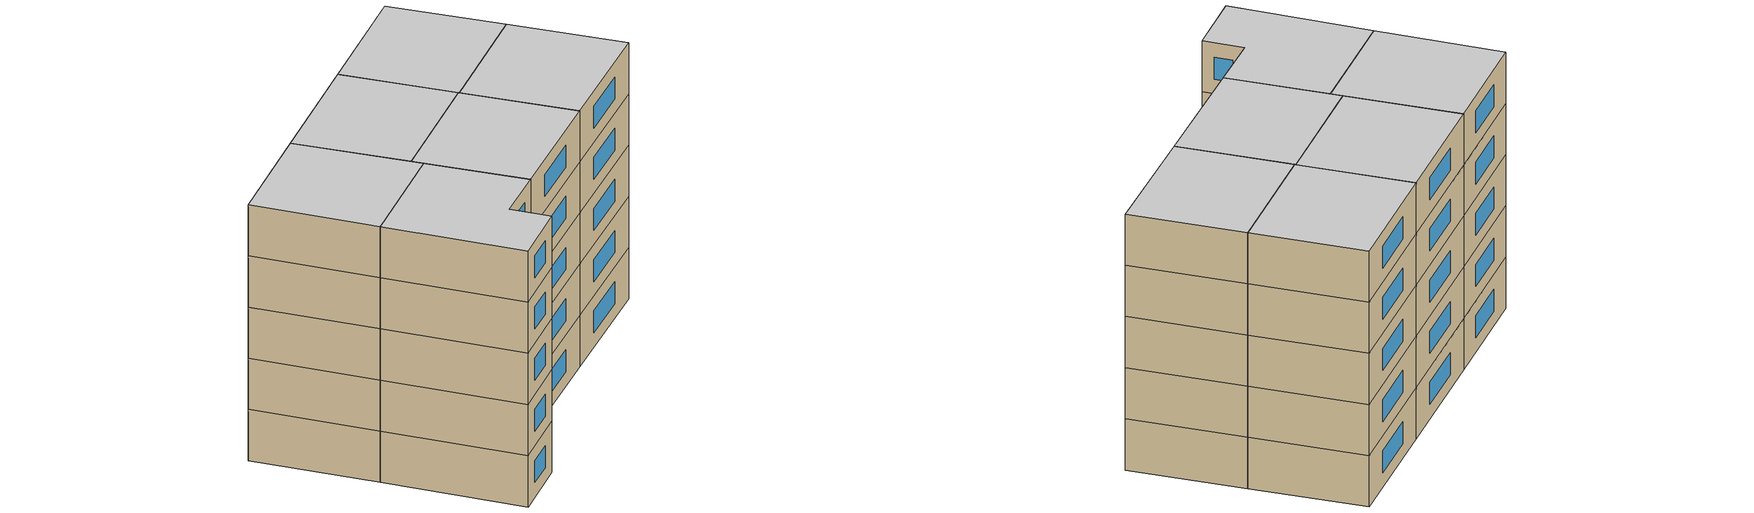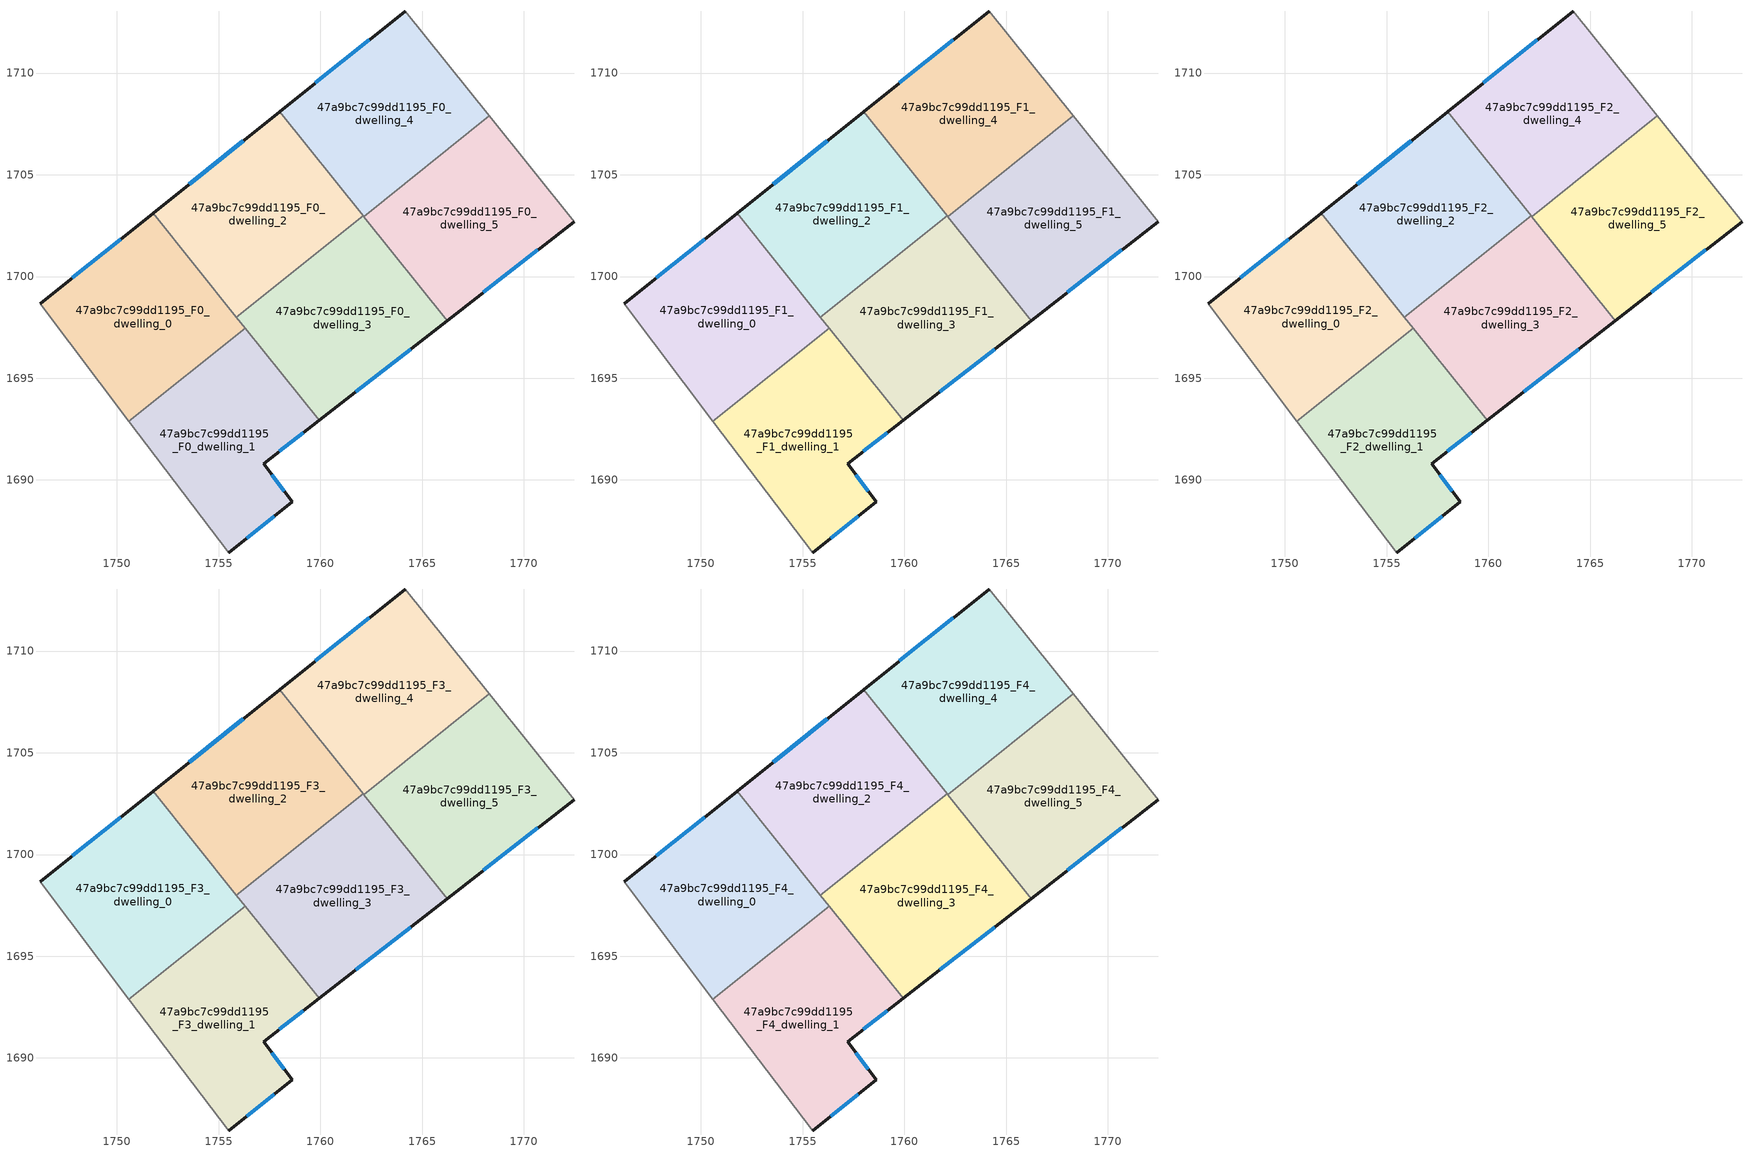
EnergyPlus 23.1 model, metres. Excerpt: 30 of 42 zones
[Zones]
47a9bc7c99dd1195_F0_dwelling_0
 floor ground (EU_floor_Construction): 1751.78,1703.12 1756.31,1697.47 1750.59,1692.89 1746.22,1698.66 z0
 wall outside (EU_wall_Construction): 1751.78,1703.12 1746.22,1698.66 z0:3
 wall to 47a9bc7c99dd1195_F0_dwelling_1 (EU_wall_Construction): 1750.59,1692.89 1756.31,1697.47 z0:3
 wall adiabatic (EU_wall_Construction): 1746.22,1698.66 1750.59,1692.89 z0:3
 wall to 47a9bc7c99dd1195_F0_dwelling_2 (EU_wall_Construction): 1755.88,1698 1751.78,1703.12 z0:3
 wall to 47a9bc7c99dd1195_F0_dwelling_3 (EU_wall_Construction): 1756.31,1697.47 1755.88,1698 z0:3
 window (EU_Window_Construction): 1750.19,1701.84 1747.81,1699.93 z0.86:2.14
47a9bc7c99dd1195_F0_dwelling_1
 floor ground (EU_floor_Construction): 1756.31,1697.47 1759.95,1692.93 1757.21,1690.8 1758.63,1688.92 1755.49,1686.41 1750.59,1692.89 z0
 wall outside (EU_wall_Construction): 1755.49,1686.41 1758.63,1688.92 1757.21,1690.8 1759.95,1692.93 z0:3
 wall adiabatic (EU_wall_Construction): 1750.59,1692.89 1755.49,1686.41 z0:3
 wall to 47a9bc7c99dd1195_F0_dwelling_3 (EU_wall_Construction): 1759.95,1692.93 1756.31,1697.47 z0:3
 window (EU_Window_Construction): 1757.99,1691.41 1759.17,1692.32 / 1758.23,1689.46 1757.62,1690.26 / 1756.39,1687.13 1757.73,1688.21 z0.86:2.14
47a9bc7c99dd1195_F0_dwelling_2
 floor ground (EU_floor_Construction): 1758,1708.1 1762.1,1702.99 1755.88,1698 1751.78,1703.12 z0
 wall outside (EU_wall_Construction): 1758,1708.1 1751.78,1703.12 z0:3
 wall to 47a9bc7c99dd1195_F0_dwelling_3 (EU_wall_Construction): 1755.88,1698 1762.1,1702.99 z0:3
 wall to 47a9bc7c99dd1195_F0_dwelling_4 (EU_wall_Construction): 1762.1,1702.99 1758,1708.1 z0:3
 window (EU_Window_Construction): 1756.22,1706.68 1753.56,1704.54 z0.86:2.14
47a9bc7c99dd1195_F0_dwelling_3
 floor ground (EU_floor_Construction): 1762.1,1702.99 1766.23,1697.83 1759.95,1692.93 1755.88,1698 z0
 wall outside (EU_wall_Construction): 1759.95,1692.93 1766.23,1697.83 z0:3
 wall to 47a9bc7c99dd1195_F0_dwelling_5 (EU_wall_Construction): 1766.23,1697.83 1762.13,1702.95 z0:3
 wall to 47a9bc7c99dd1195_F0_dwelling_4 (EU_wall_Construction): 1762.13,1702.95 1762.1,1702.99 z0:3
 window (EU_Window_Construction): 1761.74,1694.33 1764.44,1696.43 z0.86:2.14
47a9bc7c99dd1195_F0_dwelling_4
 floor ground (EU_floor_Construction): 1764.17,1713.05 1768.3,1707.89 1762.13,1702.95 1758,1708.1 z0
 wall outside (EU_wall_Construction): 1764.17,1713.05 1758,1708.1 z0:3
 wall adiabatic (EU_wall_Construction): 1768.3,1707.89 1764.17,1713.05 z0:3
 wall to 47a9bc7c99dd1195_F0_dwelling_5 (EU_wall_Construction): 1762.13,1702.95 1768.3,1707.89 z0:3
 window (EU_Window_Construction): 1762.4,1711.63 1759.76,1709.52 z0.86:2.14
47a9bc7c99dd1195_F0_dwelling_5
 floor ground (EU_floor_Construction): 1768.3,1707.89 1772.47,1702.69 1766.23,1697.83 1762.13,1702.95 z0
 wall outside (EU_wall_Construction): 1766.23,1697.83 1772.47,1702.69 z0:3
 wall adiabatic (EU_wall_Construction): 1772.47,1702.69 1768.3,1707.89 z0:3
 window (EU_Window_Construction): 1768.02,1699.22 1770.69,1701.3 z0.86:2.14
47a9bc7c99dd1195_F1_dwelling_0
 floor to 47a9bc7c99dd1195_F0_dwelling_0 (EU_floor_Construction): 1751.78,1703.12 1756.31,1697.47 1750.59,1692.89 1746.22,1698.66 z3
 wall outside (EU_wall_Construction): 1751.78,1703.12 1746.22,1698.66 z3:6
 wall to 47a9bc7c99dd1195_F1_dwelling_1 (EU_wall_Construction): 1750.59,1692.89 1756.31,1697.47 z3:6
 wall adiabatic (EU_wall_Construction): 1746.22,1698.66 1750.59,1692.89 z3:6
 wall to 47a9bc7c99dd1195_F1_dwelling_2 (EU_wall_Construction): 1755.88,1698 1751.78,1703.12 z3:6
 wall to 47a9bc7c99dd1195_F1_dwelling_3 (EU_wall_Construction): 1756.31,1697.47 1755.88,1698 z3:6
 window (EU_Window_Construction): 1750.19,1701.84 1747.81,1699.93 z3.86:5.14
47a9bc7c99dd1195_F1_dwelling_1
 floor to 47a9bc7c99dd1195_F0_dwelling_1 (EU_floor_Construction): 1756.31,1697.47 1759.95,1692.93 1757.21,1690.8 1758.63,1688.92 1755.49,1686.41 1750.59,1692.89 z3
 wall outside (EU_wall_Construction): 1755.49,1686.41 1758.63,1688.92 1757.21,1690.8 1759.95,1692.93 z3:6
 wall adiabatic (EU_wall_Construction): 1750.59,1692.89 1755.49,1686.41 z3:6
 wall to 47a9bc7c99dd1195_F1_dwelling_3 (EU_wall_Construction): 1759.95,1692.93 1756.31,1697.47 z3:6
 window (EU_Window_Construction): 1757.99,1691.41 1759.17,1692.32 / 1758.23,1689.46 1757.62,1690.26 / 1756.39,1687.13 1757.73,1688.21 z3.86:5.14
47a9bc7c99dd1195_F1_dwelling_2
 floor to 47a9bc7c99dd1195_F0_dwelling_2 (EU_floor_Construction): 1758,1708.1 1762.1,1702.99 1755.88,1698 1751.78,1703.12 z3
 wall outside (EU_wall_Construction): 1758,1708.1 1751.78,1703.12 z3:6
 wall to 47a9bc7c99dd1195_F1_dwelling_3 (EU_wall_Construction): 1755.88,1698 1762.1,1702.99 z3:6
 wall to 47a9bc7c99dd1195_F1_dwelling_4 (EU_wall_Construction): 1762.1,1702.99 1758,1708.1 z3:6
 window (EU_Window_Construction): 1756.22,1706.68 1753.56,1704.54 z3.86:5.14
47a9bc7c99dd1195_F1_dwelling_3
 floor to 47a9bc7c99dd1195_F0_dwelling_3 (EU_floor_Construction): 1762.1,1702.99 1766.23,1697.83 1759.95,1692.93 1755.88,1698 z3
 wall outside (EU_wall_Construction): 1759.95,1692.93 1766.23,1697.83 z3:6
 wall to 47a9bc7c99dd1195_F1_dwelling_5 (EU_wall_Construction): 1766.23,1697.83 1762.13,1702.95 z3:6
 wall to 47a9bc7c99dd1195_F1_dwelling_4 (EU_wall_Construction): 1762.13,1702.95 1762.1,1702.99 z3:6
 window (EU_Window_Construction): 1761.74,1694.33 1764.44,1696.43 z3.86:5.14
47a9bc7c99dd1195_F1_dwelling_4
 floor to 47a9bc7c99dd1195_F0_dwelling_4 (EU_floor_Construction): 1764.17,1713.05 1768.3,1707.89 1762.13,1702.95 1758,1708.1 z3
 wall outside (EU_wall_Construction): 1764.17,1713.05 1758,1708.1 z3:6
 wall adiabatic (EU_wall_Construction): 1768.3,1707.89 1764.17,1713.05 z3:6
 wall to 47a9bc7c99dd1195_F1_dwelling_5 (EU_wall_Construction): 1762.13,1702.95 1768.3,1707.89 z3:6
 window (EU_Window_Construction): 1762.4,1711.63 1759.76,1709.52 z3.86:5.14
47a9bc7c99dd1195_F1_dwelling_5
 floor to 47a9bc7c99dd1195_F0_dwelling_5 (EU_floor_Construction): 1768.3,1707.89 1772.47,1702.69 1766.23,1697.83 1762.13,1702.95 z3
 wall outside (EU_wall_Construction): 1766.23,1697.83 1772.47,1702.69 z3:6
 wall adiabatic (EU_wall_Construction): 1772.47,1702.69 1768.3,1707.89 z3:6
 window (EU_Window_Construction): 1768.02,1699.22 1770.69,1701.3 z3.86:5.14
47a9bc7c99dd1195_F2_dwelling_0
 floor to 47a9bc7c99dd1195_F1_dwelling_0 (EU_floor_Construction): 1751.78,1703.12 1756.31,1697.47 1750.59,1692.89 1746.22,1698.66 z6
 wall outside (EU_wall_Construction): 1751.78,1703.12 1746.22,1698.66 z6:9
 wall to 47a9bc7c99dd1195_F2_dwelling_1 (EU_wall_Construction): 1750.59,1692.89 1756.31,1697.47 z6:9
 wall adiabatic (EU_wall_Construction): 1746.22,1698.66 1750.59,1692.89 z6:9
 wall to 47a9bc7c99dd1195_F2_dwelling_2 (EU_wall_Construction): 1755.88,1698 1751.78,1703.12 z6:9
 wall to 47a9bc7c99dd1195_F2_dwelling_3 (EU_wall_Construction): 1756.31,1697.47 1755.88,1698 z6:9
 window (EU_Window_Construction): 1750.19,1701.84 1747.81,1699.93 z6.86:8.14
47a9bc7c99dd1195_F2_dwelling_1
 floor to 47a9bc7c99dd1195_F1_dwelling_1 (EU_floor_Construction): 1756.31,1697.47 1759.95,1692.93 1757.21,1690.8 1758.63,1688.92 1755.49,1686.41 1750.59,1692.89 z6
 wall outside (EU_wall_Construction): 1755.49,1686.41 1758.63,1688.92 1757.21,1690.8 1759.95,1692.93 z6:9
 wall adiabatic (EU_wall_Construction): 1750.59,1692.89 1755.49,1686.41 z6:9
 wall to 47a9bc7c99dd1195_F2_dwelling_3 (EU_wall_Construction): 1759.95,1692.93 1756.31,1697.47 z6:9
 window (EU_Window_Construction): 1757.99,1691.41 1759.17,1692.32 / 1758.23,1689.46 1757.62,1690.26 / 1756.39,1687.13 1757.73,1688.21 z6.86:8.14
47a9bc7c99dd1195_F2_dwelling_2
 floor to 47a9bc7c99dd1195_F1_dwelling_2 (EU_floor_Construction): 1758,1708.1 1762.1,1702.99 1755.88,1698 1751.78,1703.12 z6
 wall outside (EU_wall_Construction): 1758,1708.1 1751.78,1703.12 z6:9
 wall to 47a9bc7c99dd1195_F2_dwelling_3 (EU_wall_Construction): 1755.88,1698 1762.1,1702.99 z6:9
 wall to 47a9bc7c99dd1195_F2_dwelling_4 (EU_wall_Construction): 1762.1,1702.99 1758,1708.1 z6:9
 window (EU_Window_Construction): 1756.22,1706.68 1753.56,1704.54 z6.86:8.14
47a9bc7c99dd1195_F2_dwelling_3
 floor to 47a9bc7c99dd1195_F1_dwelling_3 (EU_floor_Construction): 1762.1,1702.99 1766.23,1697.83 1759.95,1692.93 1755.88,1698 z6
 wall outside (EU_wall_Construction): 1759.95,1692.93 1766.23,1697.83 z6:9
 wall to 47a9bc7c99dd1195_F2_dwelling_5 (EU_wall_Construction): 1766.23,1697.83 1762.13,1702.95 z6:9
 wall to 47a9bc7c99dd1195_F2_dwelling_4 (EU_wall_Construction): 1762.13,1702.95 1762.1,1702.99 z6:9
 window (EU_Window_Construction): 1761.74,1694.33 1764.44,1696.43 z6.86:8.14
47a9bc7c99dd1195_F2_dwelling_4
 floor to 47a9bc7c99dd1195_F1_dwelling_4 (EU_floor_Construction): 1764.17,1713.05 1768.3,1707.89 1762.13,1702.95 1758,1708.1 z6
 wall outside (EU_wall_Construction): 1764.17,1713.05 1758,1708.1 z6:9
 wall adiabatic (EU_wall_Construction): 1768.3,1707.89 1764.17,1713.05 z6:9
 wall to 47a9bc7c99dd1195_F2_dwelling_5 (EU_wall_Construction): 1762.13,1702.95 1768.3,1707.89 z6:9
 window (EU_Window_Construction): 1762.4,1711.63 1759.76,1709.52 z6.86:8.14
47a9bc7c99dd1195_F2_dwelling_5
 floor to 47a9bc7c99dd1195_F1_dwelling_5 (EU_floor_Construction): 1768.3,1707.89 1772.47,1702.69 1766.23,1697.83 1762.13,1702.95 z6
 wall outside (EU_wall_Construction): 1766.23,1697.83 1772.47,1702.69 z6:9
 wall adiabatic (EU_wall_Construction): 1772.47,1702.69 1768.3,1707.89 z6:9
 window (EU_Window_Construction): 1768.02,1699.22 1770.69,1701.3 z6.86:8.14
47a9bc7c99dd1195_F3_dwelling_0
 floor to 47a9bc7c99dd1195_F2_dwelling_0 (EU_floor_Construction): 1751.78,1703.12 1756.31,1697.47 1750.59,1692.89 1746.22,1698.66 z9
 wall outside (EU_wall_Construction): 1751.78,1703.12 1746.22,1698.66 z9:12
 wall to 47a9bc7c99dd1195_F3_dwelling_1 (EU_wall_Construction): 1750.59,1692.89 1756.31,1697.47 z9:12
 wall adiabatic (EU_wall_Construction): 1746.22,1698.66 1750.59,1692.89 z9:12
 wall to 47a9bc7c99dd1195_F3_dwelling_2 (EU_wall_Construction): 1755.88,1698 1751.78,1703.12 z9:12
 wall to 47a9bc7c99dd1195_F3_dwelling_3 (EU_wall_Construction): 1756.31,1697.47 1755.88,1698 z9:12
 window (EU_Window_Construction): 1750.19,1701.84 1747.81,1699.93 z9.86:11.14
47a9bc7c99dd1195_F3_dwelling_1
 floor to 47a9bc7c99dd1195_F2_dwelling_1 (EU_floor_Construction): 1756.31,1697.47 1759.95,1692.93 1757.21,1690.8 1758.63,1688.92 1755.49,1686.41 1750.59,1692.89 z9
 wall outside (EU_wall_Construction): 1755.49,1686.41 1758.63,1688.92 1757.21,1690.8 1759.95,1692.93 z9:12
 wall adiabatic (EU_wall_Construction): 1750.59,1692.89 1755.49,1686.41 z9:12
 wall to 47a9bc7c99dd1195_F3_dwelling_3 (EU_wall_Construction): 1759.95,1692.93 1756.31,1697.47 z9:12
 window (EU_Window_Construction): 1757.99,1691.41 1759.17,1692.32 / 1758.23,1689.46 1757.62,1690.26 / 1756.39,1687.13 1757.73,1688.21 z9.86:11.14
47a9bc7c99dd1195_F3_dwelling_2
 floor to 47a9bc7c99dd1195_F2_dwelling_2 (EU_floor_Construction): 1758,1708.1 1762.1,1702.99 1755.88,1698 1751.78,1703.12 z9
 wall outside (EU_wall_Construction): 1758,1708.1 1751.78,1703.12 z9:12
 wall to 47a9bc7c99dd1195_F3_dwelling_3 (EU_wall_Construction): 1755.88,1698 1762.1,1702.99 z9:12
 wall to 47a9bc7c99dd1195_F3_dwelling_4 (EU_wall_Construction): 1762.1,1702.99 1758,1708.1 z9:12
 window (EU_Window_Construction): 1756.22,1706.68 1753.56,1704.54 z9.86:11.14
47a9bc7c99dd1195_F3_dwelling_3
 floor to 47a9bc7c99dd1195_F2_dwelling_3 (EU_floor_Construction): 1762.1,1702.99 1766.23,1697.83 1759.95,1692.93 1755.88,1698 z9
 wall outside (EU_wall_Construction): 1759.95,1692.93 1766.23,1697.83 z9:12
 wall to 47a9bc7c99dd1195_F3_dwelling_5 (EU_wall_Construction): 1766.23,1697.83 1762.13,1702.95 z9:12
 wall to 47a9bc7c99dd1195_F3_dwelling_4 (EU_wall_Construction): 1762.13,1702.95 1762.1,1702.99 z9:12
 window (EU_Window_Construction): 1761.74,1694.33 1764.44,1696.43 z9.86:11.14
47a9bc7c99dd1195_F3_dwelling_4
 floor to 47a9bc7c99dd1195_F2_dwelling_4 (EU_floor_Construction): 1764.17,1713.05 1768.3,1707.89 1762.13,1702.95 1758,1708.1 z9
 wall outside (EU_wall_Construction): 1764.17,1713.05 1758,1708.1 z9:12
 wall adiabatic (EU_wall_Construction): 1768.3,1707.89 1764.17,1713.05 z9:12
 wall to 47a9bc7c99dd1195_F3_dwelling_5 (EU_wall_Construction): 1762.13,1702.95 1768.3,1707.89 z9:12
 window (EU_Window_Construction): 1762.4,1711.63 1759.76,1709.52 z9.86:11.14
47a9bc7c99dd1195_F3_dwelling_5
 floor to 47a9bc7c99dd1195_F2_dwelling_5 (EU_floor_Construction): 1768.3,1707.89 1772.47,1702.69 1766.23,1697.83 1762.13,1702.95 z9
 wall outside (EU_wall_Construction): 1766.23,1697.83 1772.47,1702.69 z9:12
 wall adiabatic (EU_wall_Construction): 1772.47,1702.69 1768.3,1707.89 z9:12
 window (EU_Window_Construction): 1768.02,1699.22 1770.69,1701.3 z9.86:11.14
47a9bc7c99dd1195_F4_dwelling_0
 floor to 47a9bc7c99dd1195_F3_dwelling_0 (EU_floor_Construction): 1751.78,1703.12 1756.31,1697.47 1750.59,1692.89 1746.22,1698.66 z12
 wall outside (EU_wall_Construction): 1751.78,1703.12 1746.22,1698.66 z12:15
 wall to 47a9bc7c99dd1195_F4_dwelling_1 (EU_wall_Construction): 1750.59,1692.89 1756.31,1697.47 z12:15
 wall adiabatic (EU_wall_Construction): 1746.22,1698.66 1750.59,1692.89 z12:15
 wall to 47a9bc7c99dd1195_F4_dwelling_2 (EU_wall_Construction): 1755.88,1698 1751.78,1703.12 z12:15
 wall to 47a9bc7c99dd1195_F4_dwelling_3 (EU_wall_Construction): 1756.31,1697.47 1755.88,1698 z12:15
 window (EU_Window_Construction): 1750.19,1701.84 1747.81,1699.93 z12.86:14.14
 ceiling to 47a9bc7c99dd1195_F5_dwelling_0 (EU_floor_Construction): 1756.31,1697.47 1751.78,1703.12 1746.22,1698.66 1750.59,1692.89 z15
47a9bc7c99dd1195_F4_dwelling_1
 floor to 47a9bc7c99dd1195_F3_dwelling_1 (EU_floor_Construction): 1756.31,1697.47 1759.95,1692.93 1757.21,1690.8 1758.63,1688.92 1755.49,1686.41 1750.59,1692.89 z12
 wall outside (EU_wall_Construction): 1755.49,1686.41 1758.63,1688.92 1757.21,1690.8 1759.95,1692.93 z12:15
 wall adiabatic (EU_wall_Construction): 1750.59,1692.89 1755.49,1686.41 z12:15
 wall to 47a9bc7c99dd1195_F4_dwelling_3 (EU_wall_Construction): 1759.95,1692.93 1756.31,1697.47 z12:15
 window (EU_Window_Construction): 1757.99,1691.41 1759.17,1692.32 / 1758.23,1689.46 1757.62,1690.26 / 1756.39,1687.13 1757.73,1688.21 z12.86:14.14
 ceiling to 47a9bc7c99dd1195_F5_dwelling_1 (EU_floor_Construction): 1758.63,1688.92 1757.21,1690.8 1759.95,1692.93 1756.31,1697.47 1750.59,1692.89 1755.49,1686.41 z15
47a9bc7c99dd1195_F4_dwelling_2
 floor to 47a9bc7c99dd1195_F3_dwelling_2 (EU_floor_Construction): 1758,1708.1 1762.1,1702.99 1755.88,1698 1751.78,1703.12 z12
 wall outside (EU_wall_Construction): 1758,1708.1 1751.78,1703.12 z12:15
 wall to 47a9bc7c99dd1195_F4_dwelling_3 (EU_wall_Construction): 1755.88,1698 1762.1,1702.99 z12:15
 wall to 47a9bc7c99dd1195_F4_dwelling_4 (EU_wall_Construction): 1762.1,1702.99 1758,1708.1 z12:15
 window (EU_Window_Construction): 1756.22,1706.68 1753.56,1704.54 z12.86:14.14
 ceiling to 47a9bc7c99dd1195_F5_dwelling_2 (EU_floor_Construction): 1762.1,1702.99 1758,1708.1 1751.78,1703.12 1755.88,1698 z15
47a9bc7c99dd1195_F4_dwelling_3
 floor to 47a9bc7c99dd1195_F3_dwelling_3 (EU_floor_Construction): 1762.1,1702.99 1766.23,1697.83 1759.95,1692.93 1755.88,1698 z12
 wall outside (EU_wall_Construction): 1759.95,1692.93 1766.23,1697.83 z12:15
 wall to 47a9bc7c99dd1195_F4_dwelling_5 (EU_wall_Construction): 1766.23,1697.83 1762.13,1702.95 z12:15
 wall to 47a9bc7c99dd1195_F4_dwelling_4 (EU_wall_Construction): 1762.13,1702.95 1762.1,1702.99 z12:15
 window (EU_Window_Construction): 1761.74,1694.33 1764.44,1696.43 z12.86:14.14
 ceiling to 47a9bc7c99dd1195_F5_dwelling_3 (EU_floor_Construction): 1766.23,1697.83 1762.1,1702.99 1755.88,1698 1759.95,1692.93 z15
47a9bc7c99dd1195_F4_dwelling_4
 floor to 47a9bc7c99dd1195_F3_dwelling_4 (EU_floor_Construction): 1764.17,1713.05 1768.3,1707.89 1762.13,1702.95 1758,1708.1 z12
 wall outside (EU_wall_Construction): 1764.17,1713.05 1758,1708.1 z12:15
 wall adiabatic (EU_wall_Construction): 1768.3,1707.89 1764.17,1713.05 z12:15
 wall to 47a9bc7c99dd1195_F4_dwelling_5 (EU_wall_Construction): 1762.13,1702.95 1768.3,1707.89 z12:15
 window (EU_Window_Construction): 1762.4,1711.63 1759.76,1709.52 z12.86:14.14
 ceiling to 47a9bc7c99dd1195_F5_dwelling_4 (EU_floor_Construction): 1768.3,1707.89 1764.17,1713.05 1758,1708.1 1762.13,1702.95 z15
47a9bc7c99dd1195_F4_dwelling_5
 floor to 47a9bc7c99dd1195_F3_dwelling_5 (EU_floor_Construction): 1768.3,1707.89 1772.47,1702.69 1766.23,1697.83 1762.13,1702.95 z12
 wall outside (EU_wall_Construction): 1766.23,1697.83 1772.47,1702.69 z12:15
 wall adiabatic (EU_wall_Construction): 1772.47,1702.69 1768.3,1707.89 z12:15
 window (EU_Window_Construction): 1768.02,1699.22 1770.69,1701.3 z12.86:14.14
 ceiling to 47a9bc7c99dd1195_F5_dwelling_5 (EU_floor_Construction): 1772.47,1702.69 1768.3,1707.89 1762.13,1702.95 1766.23,1697.83 z15
[Building]
EU S2 Campaign: North Axis=0; Terrain=City; Solar Distribution=FullExterior
[Site:Location]
Helsinki-Vantaa.AP: Latitude=60.317; Longitude=24.963; Time Zone=2; Elevation=54.6
[SizingPeriod:WeatherFileDays]
AnnualSizingPeriod: Begin Month=1; Begin Day of Month=1; End Month=12; End Day of Month=31; Day of Week for Start Day=Monday; Use Weather File Daylight Saving Period=No; Use Weather File Rain and Snow Indicators=No
[MATERIAL]
EU_InternalMass_Material: Roughness=MediumRough; Thickness=0.1; Conductivity=1; Density=1800; Specific Heat=900; Thermal Absorptance=0.9; Solar Absorptance=0.7; Visible Absorptance=0.7
[MATERIAL:NOMASS] Roughness=MediumRough; Thermal Absorptance=0.9; Solar Absorptance=0.7; Visible Absorptance=0.7
Name | Thermal Resistance
EU_wall_NoMass | 1.10183
EU_floor_NoMass | 1.70606
[WINDOWMATERIAL:SIMPLEGLAZINGSYSTEM]
EU_Window_SimpleGlazing: UFactor=3.11035; Solar Heat Gain Coefficient=0.8; Visible Transmittance=0.8
[CONSTRUCTION]
EU_wall_Construction: EU_wall_NoMass
EU_floor_Construction: EU_floor_NoMass
EU_Window_Construction: EU_Window_SimpleGlazing
EU_InternalMass_Construction: EU_InternalMass_Material
[ZONE] Type=1; Multiplier=1; Ceiling Height=autocalculate; Floor Area=autocalculate; Part of Total Floor Area=Yes
Name | Volume
47a9bc7c99dd1195_F0_dwelling_0; 47a9bc7c99dd1195_F1_dwelling_0; 47a9bc7c99dd1195_F2_dwelling_0; 47a9bc7c99dd1195_F3_dwelling_0; 47a9bc7c99dd1195_F4_dwelling_0 | 156.751
47a9bc7c99dd1195_F0_dwelling_1; 47a9bc7c99dd1195_F1_dwelling_1; 47a9bc7c99dd1195_F2_dwelling_1; 47a9bc7c99dd1195_F3_dwelling_1; 47a9bc7c99dd1195_F4_dwelling_1 | 156.754
47a9bc7c99dd1195_F0_dwelling_2; 47a9bc7c99dd1195_F1_dwelling_2; 47a9bc7c99dd1195_F2_dwelling_2; 47a9bc7c99dd1195_F3_dwelling_2; 47a9bc7c99dd1195_F4_dwelling_2 | 156.767
47a9bc7c99dd1195_F0_dwelling_3; 47a9bc7c99dd1195_F1_dwelling_3; 47a9bc7c99dd1195_F2_dwelling_3; 47a9bc7c99dd1195_F3_dwelling_3; 47a9bc7c99dd1195_F4_dwelling_3 | 156.776
47a9bc7c99dd1195_F0_dwelling_4; 47a9bc7c99dd1195_F1_dwelling_4; 47a9bc7c99dd1195_F2_dwelling_4; 47a9bc7c99dd1195_F3_dwelling_4; 47a9bc7c99dd1195_F4_dwelling_4 | 156.763
47a9bc7c99dd1195_F0_dwelling_5; 47a9bc7c99dd1195_F1_dwelling_5; 47a9bc7c99dd1195_F2_dwelling_5; 47a9bc7c99dd1195_F3_dwelling_5; 47a9bc7c99dd1195_F4_dwelling_5 | 156.769
[INTERNALMASS] Construction=EU_InternalMass_Construction
Name | Zone or ZoneList | Surface Area
47a9bc7c99dd1195_F0_dwelling_0_EU_InternalMass | 47a9bc7c99dd1195_F0_dwelling_0 | 52.2505
47a9bc7c99dd1195_F0_dwelling_1_EU_InternalMass | 47a9bc7c99dd1195_F0_dwelling_1 | 52.2512
47a9bc7c99dd1195_F0_dwelling_2_EU_InternalMass | 47a9bc7c99dd1195_F0_dwelling_2 | 52.2557
47a9bc7c99dd1195_F0_dwelling_3_EU_InternalMass | 47a9bc7c99dd1195_F0_dwelling_3 | 52.2583
47a9bc7c99dd1195_F0_dwelling_4_EU_InternalMass | 47a9bc7c99dd1195_F0_dwelling_4 | 52.2539
47a9bc7c99dd1195_F0_dwelling_5_EU_InternalMass | 47a9bc7c99dd1195_F0_dwelling_5 | 52.2567
47a9bc7c99dd1195_F1_dwelling_0_EU_InternalMass | 47a9bc7c99dd1195_F1_dwelling_0 | 52.2505
47a9bc7c99dd1195_F1_dwelling_1_EU_InternalMass | 47a9bc7c99dd1195_F1_dwelling_1 | 52.2512
47a9bc7c99dd1195_F1_dwelling_2_EU_InternalMass | 47a9bc7c99dd1195_F1_dwelling_2 | 52.2557
47a9bc7c99dd1195_F1_dwelling_3_EU_InternalMass | 47a9bc7c99dd1195_F1_dwelling_3 | 52.2583
47a9bc7c99dd1195_F1_dwelling_4_EU_InternalMass | 47a9bc7c99dd1195_F1_dwelling_4 | 52.2539
47a9bc7c99dd1195_F1_dwelling_5_EU_InternalMass | 47a9bc7c99dd1195_F1_dwelling_5 | 52.2567
47a9bc7c99dd1195_F2_dwelling_0_EU_InternalMass | 47a9bc7c99dd1195_F2_dwelling_0 | 52.2505
47a9bc7c99dd1195_F2_dwelling_1_EU_InternalMass | 47a9bc7c99dd1195_F2_dwelling_1 | 52.2512
47a9bc7c99dd1195_F2_dwelling_2_EU_InternalMass | 47a9bc7c99dd1195_F2_dwelling_2 | 52.2557
47a9bc7c99dd1195_F2_dwelling_3_EU_InternalMass | 47a9bc7c99dd1195_F2_dwelling_3 | 52.2583
47a9bc7c99dd1195_F2_dwelling_4_EU_InternalMass | 47a9bc7c99dd1195_F2_dwelling_4 | 52.2539
47a9bc7c99dd1195_F2_dwelling_5_EU_InternalMass | 47a9bc7c99dd1195_F2_dwelling_5 | 52.2567
47a9bc7c99dd1195_F3_dwelling_0_EU_InternalMass | 47a9bc7c99dd1195_F3_dwelling_0 | 52.2505
47a9bc7c99dd1195_F3_dwelling_1_EU_InternalMass | 47a9bc7c99dd1195_F3_dwelling_1 | 52.2512
47a9bc7c99dd1195_F3_dwelling_2_EU_InternalMass | 47a9bc7c99dd1195_F3_dwelling_2 | 52.2557
47a9bc7c99dd1195_F3_dwelling_3_EU_InternalMass | 47a9bc7c99dd1195_F3_dwelling_3 | 52.2583
47a9bc7c99dd1195_F3_dwelling_4_EU_InternalMass | 47a9bc7c99dd1195_F3_dwelling_4 | 52.2539
47a9bc7c99dd1195_F3_dwelling_5_EU_InternalMass | 47a9bc7c99dd1195_F3_dwelling_5 | 52.2567
47a9bc7c99dd1195_F4_dwelling_0_EU_InternalMass | 47a9bc7c99dd1195_F4_dwelling_0 | 52.2505
47a9bc7c99dd1195_F4_dwelling_1_EU_InternalMass | 47a9bc7c99dd1195_F4_dwelling_1 | 52.2512
47a9bc7c99dd1195_F4_dwelling_2_EU_InternalMass | 47a9bc7c99dd1195_F4_dwelling_2 | 52.2557
47a9bc7c99dd1195_F4_dwelling_3_EU_InternalMass | 47a9bc7c99dd1195_F4_dwelling_3 | 52.2583
47a9bc7c99dd1195_F4_dwelling_4_EU_InternalMass | 47a9bc7c99dd1195_F4_dwelling_4 | 52.2539
47a9bc7c99dd1195_F4_dwelling_5_EU_InternalMass | 47a9bc7c99dd1195_F4_dwelling_5 | 52.2567
[OTHEREQUIPMENT] Fuel Type=Electricity; Design Level Calculation Method=Watts/Area; Power per Zone Floor Area=1; Fraction Latent=0; Fraction Radiant=0; Fraction Lost=0; Carbon Dioxide Generation Rate=0; EndUse Subcategory=EU_Step8_InternalGains
Name | Zone or ZoneList or Space or SpaceList | Schedule
EU_Step8_InternalGain_47a9bc7c99dd1195_F0_dwelling_0_f000 | 47a9bc7c99dd1195_F0_dwelling_0 | EU_Step8_GainSchedule_47a9bc7c99dd1195_F0_dwelling_0_f000
EU_Step8_InternalGain_47a9bc7c99dd1195_F0_dwelling_1_f000 | 47a9bc7c99dd1195_F0_dwelling_1 | EU_Step8_GainSchedule_47a9bc7c99dd1195_F0_dwelling_1_f000
EU_Step8_InternalGain_47a9bc7c99dd1195_F0_dwelling_2_f000 | 47a9bc7c99dd1195_F0_dwelling_2 | EU_Step8_GainSchedule_47a9bc7c99dd1195_F0_dwelling_2_f000
EU_Step8_InternalGain_47a9bc7c99dd1195_F0_dwelling_3_f000 | 47a9bc7c99dd1195_F0_dwelling_3 | EU_Step8_GainSchedule_47a9bc7c99dd1195_F0_dwelling_3_f000
EU_Step8_InternalGain_47a9bc7c99dd1195_F0_dwelling_4_f000 | 47a9bc7c99dd1195_F0_dwelling_4 | EU_Step8_GainSchedule_47a9bc7c99dd1195_F0_dwelling_4_f000
EU_Step8_InternalGain_47a9bc7c99dd1195_F0_dwelling_5_f000 | 47a9bc7c99dd1195_F0_dwelling_5 | EU_Step8_GainSchedule_47a9bc7c99dd1195_F0_dwelling_5_f000
EU_Step8_InternalGain_47a9bc7c99dd1195_F1_dwelling_0_f000 | 47a9bc7c99dd1195_F1_dwelling_0 | EU_Step8_GainSchedule_47a9bc7c99dd1195_F1_dwelling_0_f000
EU_Step8_InternalGain_47a9bc7c99dd1195_F1_dwelling_1_f000 | 47a9bc7c99dd1195_F1_dwelling_1 | EU_Step8_GainSchedule_47a9bc7c99dd1195_F1_dwelling_1_f000
EU_Step8_InternalGain_47a9bc7c99dd1195_F1_dwelling_2_f000 | 47a9bc7c99dd1195_F1_dwelling_2 | EU_Step8_GainSchedule_47a9bc7c99dd1195_F1_dwelling_2_f000
EU_Step8_InternalGain_47a9bc7c99dd1195_F1_dwelling_3_f000 | 47a9bc7c99dd1195_F1_dwelling_3 | EU_Step8_GainSchedule_47a9bc7c99dd1195_F1_dwelling_3_f000
EU_Step8_InternalGain_47a9bc7c99dd1195_F1_dwelling_4_f000 | 47a9bc7c99dd1195_F1_dwelling_4 | EU_Step8_GainSchedule_47a9bc7c99dd1195_F1_dwelling_4_f000
EU_Step8_InternalGain_47a9bc7c99dd1195_F1_dwelling_5_f000 | 47a9bc7c99dd1195_F1_dwelling_5 | EU_Step8_GainSchedule_47a9bc7c99dd1195_F1_dwelling_5_f000
EU_Step8_InternalGain_47a9bc7c99dd1195_F2_dwelling_0_f000 | 47a9bc7c99dd1195_F2_dwelling_0 | EU_Step8_GainSchedule_47a9bc7c99dd1195_F2_dwelling_0_f000
EU_Step8_InternalGain_47a9bc7c99dd1195_F2_dwelling_1_f000 | 47a9bc7c99dd1195_F2_dwelling_1 | EU_Step8_GainSchedule_47a9bc7c99dd1195_F2_dwelling_1_f000
EU_Step8_InternalGain_47a9bc7c99dd1195_F2_dwelling_2_f000 | 47a9bc7c99dd1195_F2_dwelling_2 | EU_Step8_GainSchedule_47a9bc7c99dd1195_F2_dwelling_2_f000
EU_Step8_InternalGain_47a9bc7c99dd1195_F2_dwelling_3_f000 | 47a9bc7c99dd1195_F2_dwelling_3 | EU_Step8_GainSchedule_47a9bc7c99dd1195_F2_dwelling_3_f000
EU_Step8_InternalGain_47a9bc7c99dd1195_F2_dwelling_4_f000 | 47a9bc7c99dd1195_F2_dwelling_4 | EU_Step8_GainSchedule_47a9bc7c99dd1195_F2_dwelling_4_f000
EU_Step8_InternalGain_47a9bc7c99dd1195_F2_dwelling_5_f000 | 47a9bc7c99dd1195_F2_dwelling_5 | EU_Step8_GainSchedule_47a9bc7c99dd1195_F2_dwelling_5_f000
EU_Step8_InternalGain_47a9bc7c99dd1195_F3_dwelling_0_f000 | 47a9bc7c99dd1195_F3_dwelling_0 | EU_Step8_GainSchedule_47a9bc7c99dd1195_F3_dwelling_0_f000
EU_Step8_InternalGain_47a9bc7c99dd1195_F3_dwelling_1_f000 | 47a9bc7c99dd1195_F3_dwelling_1 | EU_Step8_GainSchedule_47a9bc7c99dd1195_F3_dwelling_1_f000
EU_Step8_InternalGain_47a9bc7c99dd1195_F3_dwelling_2_f000 | 47a9bc7c99dd1195_F3_dwelling_2 | EU_Step8_GainSchedule_47a9bc7c99dd1195_F3_dwelling_2_f000
EU_Step8_InternalGain_47a9bc7c99dd1195_F3_dwelling_3_f000 | 47a9bc7c99dd1195_F3_dwelling_3 | EU_Step8_GainSchedule_47a9bc7c99dd1195_F3_dwelling_3_f000
EU_Step8_InternalGain_47a9bc7c99dd1195_F3_dwelling_4_f000 | 47a9bc7c99dd1195_F3_dwelling_4 | EU_Step8_GainSchedule_47a9bc7c99dd1195_F3_dwelling_4_f000
EU_Step8_InternalGain_47a9bc7c99dd1195_F3_dwelling_5_f000 | 47a9bc7c99dd1195_F3_dwelling_5 | EU_Step8_GainSchedule_47a9bc7c99dd1195_F3_dwelling_5_f000
EU_Step8_InternalGain_47a9bc7c99dd1195_F4_dwelling_0_f000 | 47a9bc7c99dd1195_F4_dwelling_0 | EU_Step8_GainSchedule_47a9bc7c99dd1195_F4_dwelling_0_f000
EU_Step8_InternalGain_47a9bc7c99dd1195_F4_dwelling_1_f000 | 47a9bc7c99dd1195_F4_dwelling_1 | EU_Step8_GainSchedule_47a9bc7c99dd1195_F4_dwelling_1_f000
EU_Step8_InternalGain_47a9bc7c99dd1195_F4_dwelling_2_f000 | 47a9bc7c99dd1195_F4_dwelling_2 | EU_Step8_GainSchedule_47a9bc7c99dd1195_F4_dwelling_2_f000
EU_Step8_InternalGain_47a9bc7c99dd1195_F4_dwelling_3_f000 | 47a9bc7c99dd1195_F4_dwelling_3 | EU_Step8_GainSchedule_47a9bc7c99dd1195_F4_dwelling_3_f000
EU_Step8_InternalGain_47a9bc7c99dd1195_F4_dwelling_4_f000 | 47a9bc7c99dd1195_F4_dwelling_4 | EU_Step8_GainSchedule_47a9bc7c99dd1195_F4_dwelling_4_f000
EU_Step8_InternalGain_47a9bc7c99dd1195_F4_dwelling_5_f000 | 47a9bc7c99dd1195_F4_dwelling_5 | EU_Step8_GainSchedule_47a9bc7c99dd1195_F4_dwelling_5_f000
[ZONEVENTILATION:DESIGNFLOWRATE] Schedule=EU_AlwaysOn; Design Flow Rate Calculation Method=AirChanges/Hour; Air Changes per Hour=0.756316; Ventilation Type=Natural; Fan Pressure Rise=0; Fan Total Efficiency=1; Constant Term Coefficient=1; Temperature Term Coefficient=0; Velocity Term Coefficient=0; Velocity Squared Term Coefficient=0; Minimum Indoor Temperature=-100; Maximum Indoor Temperature=100; Delta Temperature=-100; Minimum Outdoor Temperature=-100; Maximum Outdoor Temperature=100; Maximum Wind Speed=40
Name | Zone or ZoneList or Space or SpaceList
EU_ConstantAir_47a9bc7c99dd1195_F0_dwelling_0 | 47a9bc7c99dd1195_F0_dwelling_0
EU_ConstantAir_47a9bc7c99dd1195_F0_dwelling_1 | 47a9bc7c99dd1195_F0_dwelling_1
EU_ConstantAir_47a9bc7c99dd1195_F0_dwelling_2 | 47a9bc7c99dd1195_F0_dwelling_2
EU_ConstantAir_47a9bc7c99dd1195_F0_dwelling_3 | 47a9bc7c99dd1195_F0_dwelling_3
EU_ConstantAir_47a9bc7c99dd1195_F0_dwelling_4 | 47a9bc7c99dd1195_F0_dwelling_4
EU_ConstantAir_47a9bc7c99dd1195_F0_dwelling_5 | 47a9bc7c99dd1195_F0_dwelling_5
EU_ConstantAir_47a9bc7c99dd1195_F1_dwelling_0 | 47a9bc7c99dd1195_F1_dwelling_0
EU_ConstantAir_47a9bc7c99dd1195_F1_dwelling_1 | 47a9bc7c99dd1195_F1_dwelling_1
EU_ConstantAir_47a9bc7c99dd1195_F1_dwelling_2 | 47a9bc7c99dd1195_F1_dwelling_2
EU_ConstantAir_47a9bc7c99dd1195_F1_dwelling_3 | 47a9bc7c99dd1195_F1_dwelling_3
EU_ConstantAir_47a9bc7c99dd1195_F1_dwelling_4 | 47a9bc7c99dd1195_F1_dwelling_4
EU_ConstantAir_47a9bc7c99dd1195_F1_dwelling_5 | 47a9bc7c99dd1195_F1_dwelling_5
EU_ConstantAir_47a9bc7c99dd1195_F2_dwelling_0 | 47a9bc7c99dd1195_F2_dwelling_0
EU_ConstantAir_47a9bc7c99dd1195_F2_dwelling_1 | 47a9bc7c99dd1195_F2_dwelling_1
EU_ConstantAir_47a9bc7c99dd1195_F2_dwelling_2 | 47a9bc7c99dd1195_F2_dwelling_2
EU_ConstantAir_47a9bc7c99dd1195_F2_dwelling_3 | 47a9bc7c99dd1195_F2_dwelling_3
EU_ConstantAir_47a9bc7c99dd1195_F2_dwelling_4 | 47a9bc7c99dd1195_F2_dwelling_4
EU_ConstantAir_47a9bc7c99dd1195_F2_dwelling_5 | 47a9bc7c99dd1195_F2_dwelling_5
EU_ConstantAir_47a9bc7c99dd1195_F3_dwelling_0 | 47a9bc7c99dd1195_F3_dwelling_0
EU_ConstantAir_47a9bc7c99dd1195_F3_dwelling_1 | 47a9bc7c99dd1195_F3_dwelling_1
EU_ConstantAir_47a9bc7c99dd1195_F3_dwelling_2 | 47a9bc7c99dd1195_F3_dwelling_2
EU_ConstantAir_47a9bc7c99dd1195_F3_dwelling_3 | 47a9bc7c99dd1195_F3_dwelling_3
EU_ConstantAir_47a9bc7c99dd1195_F3_dwelling_4 | 47a9bc7c99dd1195_F3_dwelling_4
EU_ConstantAir_47a9bc7c99dd1195_F3_dwelling_5 | 47a9bc7c99dd1195_F3_dwelling_5
EU_ConstantAir_47a9bc7c99dd1195_F4_dwelling_0 | 47a9bc7c99dd1195_F4_dwelling_0
EU_ConstantAir_47a9bc7c99dd1195_F4_dwelling_1 | 47a9bc7c99dd1195_F4_dwelling_1
EU_ConstantAir_47a9bc7c99dd1195_F4_dwelling_2 | 47a9bc7c99dd1195_F4_dwelling_2
EU_ConstantAir_47a9bc7c99dd1195_F4_dwelling_3 | 47a9bc7c99dd1195_F4_dwelling_3
EU_ConstantAir_47a9bc7c99dd1195_F4_dwelling_4 | 47a9bc7c99dd1195_F4_dwelling_4
EU_ConstantAir_47a9bc7c99dd1195_F4_dwelling_5 | 47a9bc7c99dd1195_F4_dwelling_5
[HVACTEMPLATE:THERMOSTAT] Constant Heating Setpoint=20; Constant Cooling Setpoint=50
EU_HeatOnly_47a9bc7c99dd1195_F0_dwelling_0; EU_HeatOnly_47a9bc7c99dd1195_F0_dwelling_1; EU_HeatOnly_47a9bc7c99dd1195_F0_dwelling_2; EU_HeatOnly_47a9bc7c99dd1195_F0_dwelling_3; EU_HeatOnly_47a9bc7c99dd1195_F0_dwelling_4; EU_HeatOnly_47a9bc7c99dd1195_F0_dwelling_5; EU_HeatOnly_47a9bc7c99dd1195_F1_dwelling_0; EU_HeatOnly_47a9bc7c99dd1195_F1_dwelling_1; EU_HeatOnly_47a9bc7c99dd1195_F1_dwelling_2; EU_HeatOnly_47a9bc7c99dd1195_F1_dwelling_3; EU_HeatOnly_47a9bc7c99dd1195_F1_dwelling_4; EU_HeatOnly_47a9bc7c99dd1195_F1_dwelling_5; EU_HeatOnly_47a9bc7c99dd1195_F2_dwelling_0; EU_HeatOnly_47a9bc7c99dd1195_F2_dwelling_1; EU_HeatOnly_47a9bc7c99dd1195_F2_dwelling_2; EU_HeatOnly_47a9bc7c99dd1195_F2_dwelling_3; EU_HeatOnly_47a9bc7c99dd1195_F2_dwelling_4; EU_HeatOnly_47a9bc7c99dd1195_F2_dwelling_5; EU_HeatOnly_47a9bc7c99dd1195_F3_dwelling_0; EU_HeatOnly_47a9bc7c99dd1195_F3_dwelling_1; EU_HeatOnly_47a9bc7c99dd1195_F3_dwelling_2; EU_HeatOnly_47a9bc7c99dd1195_F3_dwelling_3; EU_HeatOnly_47a9bc7c99dd1195_F3_dwelling_4; EU_HeatOnly_47a9bc7c99dd1195_F3_dwelling_5; EU_HeatOnly_47a9bc7c99dd1195_F4_dwelling_0; EU_HeatOnly_47a9bc7c99dd1195_F4_dwelling_1; EU_HeatOnly_47a9bc7c99dd1195_F4_dwelling_2; EU_HeatOnly_47a9bc7c99dd1195_F4_dwelling_3; EU_HeatOnly_47a9bc7c99dd1195_F4_dwelling_4; EU_HeatOnly_47a9bc7c99dd1195_F4_dwelling_5; EU_HeatOnly_47a9bc7c99dd1195_F5_dwelling_0; EU_HeatOnly_47a9bc7c99dd1195_F5_dwelling_1; EU_HeatOnly_47a9bc7c99dd1195_F5_dwelling_2; EU_HeatOnly_47a9bc7c99dd1195_F5_dwelling_3; EU_HeatOnly_47a9bc7c99dd1195_F5_dwelling_4; EU_HeatOnly_47a9bc7c99dd1195_F5_dwelling_5; EU_HeatOnly_47a9bc7c99dd1195_F6_dwelling_0; EU_HeatOnly_47a9bc7c99dd1195_F6_dwelling_1; EU_HeatOnly_47a9bc7c99dd1195_F6_dwelling_2
[HVACTEMPLATE:ZONE:IDEALLOADSAIRSYSTEM] System Availability Schedule=EU_AlwaysOn; Maximum Heating Supply Air Temperature=50; Minimum Cooling Supply Air Temperature=13; Maximum Heating Supply Air Humidity Ratio=0.0156; Minimum Cooling Supply Air Humidity Ratio=0.0077; Heating Limit=NoLimit; Cooling Limit=NoLimit; Heating Availability Schedule=EU_AlwaysOn; Cooling Availability Schedule=EU_CoolingOff; Dehumidification Control Type=ConstantSensibleHeatRatio; Cooling Sensible Heat Ratio=0.7; Dehumidification Setpoint=60; Humidification Control Type=None; Humidification Setpoint=30; Outdoor Air Method=None; Outdoor Air Flow Rate per Person=0.00944; Outdoor Air Flow Rate per Zone Floor Area=0; Outdoor Air Flow Rate per Zone=0; Demand Controlled Ventilation Type=None; Outdoor Air Economizer Type=NoEconomizer; Heat Recovery Type=None; Sensible Heat Recovery Effectiveness=0.7; Latent Heat Recovery Effectiveness=0.65
Name | Template Thermostat
47a9bc7c99dd1195_F0_dwelling_0 | EU_HeatOnly_47a9bc7c99dd1195_F0_dwelling_0
47a9bc7c99dd1195_F0_dwelling_1 | EU_HeatOnly_47a9bc7c99dd1195_F0_dwelling_1
47a9bc7c99dd1195_F0_dwelling_2 | EU_HeatOnly_47a9bc7c99dd1195_F0_dwelling_2
47a9bc7c99dd1195_F0_dwelling_3 | EU_HeatOnly_47a9bc7c99dd1195_F0_dwelling_3
47a9bc7c99dd1195_F0_dwelling_4 | EU_HeatOnly_47a9bc7c99dd1195_F0_dwelling_4
47a9bc7c99dd1195_F0_dwelling_5 | EU_HeatOnly_47a9bc7c99dd1195_F0_dwelling_5
47a9bc7c99dd1195_F1_dwelling_0 | EU_HeatOnly_47a9bc7c99dd1195_F1_dwelling_0
47a9bc7c99dd1195_F1_dwelling_1 | EU_HeatOnly_47a9bc7c99dd1195_F1_dwelling_1
47a9bc7c99dd1195_F1_dwelling_2 | EU_HeatOnly_47a9bc7c99dd1195_F1_dwelling_2
47a9bc7c99dd1195_F1_dwelling_3 | EU_HeatOnly_47a9bc7c99dd1195_F1_dwelling_3
47a9bc7c99dd1195_F1_dwelling_4 | EU_HeatOnly_47a9bc7c99dd1195_F1_dwelling_4
47a9bc7c99dd1195_F1_dwelling_5 | EU_HeatOnly_47a9bc7c99dd1195_F1_dwelling_5
47a9bc7c99dd1195_F2_dwelling_0 | EU_HeatOnly_47a9bc7c99dd1195_F2_dwelling_0
47a9bc7c99dd1195_F2_dwelling_1 | EU_HeatOnly_47a9bc7c99dd1195_F2_dwelling_1
47a9bc7c99dd1195_F2_dwelling_2 | EU_HeatOnly_47a9bc7c99dd1195_F2_dwelling_2
47a9bc7c99dd1195_F2_dwelling_3 | EU_HeatOnly_47a9bc7c99dd1195_F2_dwelling_3
47a9bc7c99dd1195_F2_dwelling_4 | EU_HeatOnly_47a9bc7c99dd1195_F2_dwelling_4
47a9bc7c99dd1195_F2_dwelling_5 | EU_HeatOnly_47a9bc7c99dd1195_F2_dwelling_5
47a9bc7c99dd1195_F3_dwelling_0 | EU_HeatOnly_47a9bc7c99dd1195_F3_dwelling_0
47a9bc7c99dd1195_F3_dwelling_1 | EU_HeatOnly_47a9bc7c99dd1195_F3_dwelling_1
47a9bc7c99dd1195_F3_dwelling_2 | EU_HeatOnly_47a9bc7c99dd1195_F3_dwelling_2
47a9bc7c99dd1195_F3_dwelling_3 | EU_HeatOnly_47a9bc7c99dd1195_F3_dwelling_3
47a9bc7c99dd1195_F3_dwelling_4 | EU_HeatOnly_47a9bc7c99dd1195_F3_dwelling_4
47a9bc7c99dd1195_F3_dwelling_5 | EU_HeatOnly_47a9bc7c99dd1195_F3_dwelling_5
47a9bc7c99dd1195_F4_dwelling_0 | EU_HeatOnly_47a9bc7c99dd1195_F4_dwelling_0
47a9bc7c99dd1195_F4_dwelling_1 | EU_HeatOnly_47a9bc7c99dd1195_F4_dwelling_1
47a9bc7c99dd1195_F4_dwelling_2 | EU_HeatOnly_47a9bc7c99dd1195_F4_dwelling_2
47a9bc7c99dd1195_F4_dwelling_3 | EU_HeatOnly_47a9bc7c99dd1195_F4_dwelling_3
47a9bc7c99dd1195_F4_dwelling_4 | EU_HeatOnly_47a9bc7c99dd1195_F4_dwelling_4
47a9bc7c99dd1195_F4_dwelling_5 | EU_HeatOnly_47a9bc7c99dd1195_F4_dwelling_5
[SIZING:ZONE] Zone Cooling Design Supply Air Temperature Input Method=SupplyAirTemperature; Zone Cooling Design Supply Air Temperature=13; Zone Heating Design Supply Air Temperature Input Method=SupplyAirTemperature; Zone Heating Design Supply Air Temperature=50; Zone Cooling Design Supply Air Humidity Ratio=0.008; Zone Heating Design Supply Air Humidity Ratio=0.008; Cooling Design Air Flow Method=DesignDay; Cooling Design Air Flow Rate=0; Cooling Minimum Air Flow per Zone Floor Area=0.000762; Cooling Minimum Air Flow=0; Cooling Minimum Air Flow Fraction=0.2; Heating Design Air Flow Method=DesignDay; Heating Design Air Flow Rate=0; Heating Maximum Air Flow per Zone Floor Area=0.002032; Heating Maximum Air Flow=0.141576; Heating Maximum Air Flow Fraction=0.3; Account for Dedicated Outdoor Air System=No; Dedicated Outdoor Air System Control Strategy=NeutralSupplyAir; Dedicated Outdoor Air Low Setpoint Temperature for Design=autosize; Dedicated Outdoor Air High Setpoint Temperature for Design=autosize; Zone Load Sizing Method=Sensible Load Only No Latent Load; Zone Latent Cooling Design Supply Air Humidity Ratio Input Method=HumidityRatioDifference; Zone Cooling Design Supply Air Humidity Ratio Difference=0.005; Zone Latent Heating Design Supply Air Humidity Ratio Input Method=HumidityRatioDifference; Zone Humidification Design Supply Air Humidity Ratio Difference=0.005
47a9bc7c99dd1195_F0_dwelling_0; 47a9bc7c99dd1195_F0_dwelling_1; 47a9bc7c99dd1195_F0_dwelling_2; 47a9bc7c99dd1195_F0_dwelling_3; 47a9bc7c99dd1195_F0_dwelling_4; 47a9bc7c99dd1195_F0_dwelling_5; 47a9bc7c99dd1195_F1_dwelling_0; 47a9bc7c99dd1195_F1_dwelling_1; 47a9bc7c99dd1195_F1_dwelling_2; 47a9bc7c99dd1195_F1_dwelling_3; 47a9bc7c99dd1195_F1_dwelling_4; 47a9bc7c99dd1195_F1_dwelling_5; 47a9bc7c99dd1195_F2_dwelling_0; 47a9bc7c99dd1195_F2_dwelling_1; 47a9bc7c99dd1195_F2_dwelling_2; 47a9bc7c99dd1195_F2_dwelling_3; 47a9bc7c99dd1195_F2_dwelling_4; 47a9bc7c99dd1195_F2_dwelling_5; 47a9bc7c99dd1195_F3_dwelling_0; 47a9bc7c99dd1195_F3_dwelling_1; 47a9bc7c99dd1195_F3_dwelling_2; 47a9bc7c99dd1195_F3_dwelling_3; 47a9bc7c99dd1195_F3_dwelling_4; 47a9bc7c99dd1195_F3_dwelling_5; 47a9bc7c99dd1195_F4_dwelling_0; 47a9bc7c99dd1195_F4_dwelling_1; 47a9bc7c99dd1195_F4_dwelling_2; 47a9bc7c99dd1195_F4_dwelling_3; 47a9bc7c99dd1195_F4_dwelling_4; 47a9bc7c99dd1195_F4_dwelling_5
[SCHEDULE:CONSTANT]
Name | Hourly Value
EU_AlwaysOn | 1
EU_CoolingOff | 0
[SCHEDULE:FILE] Column Number=1; Rows to Skip at Top=0; Number of Hours of Data=8760; Column Separator=Comma; Interpolate to Timestep=No; Minutes per Item=60; Adjust Schedule for Daylight Savings=Yes
Name | File
EU_Step8_GainSchedule_47a9bc7c99dd1195_F0_dwelling_0_f000 | ../../schedules/47a9bc7c99dd1195/47a9bc7c99dd1195_F0_dwelling_0_f000_gain.csv
EU_Step8_GainSchedule_47a9bc7c99dd1195_F0_dwelling_1_f000 | ../../schedules/47a9bc7c99dd1195/47a9bc7c99dd1195_F0_dwelling_1_f000_gain.csv
EU_Step8_GainSchedule_47a9bc7c99dd1195_F0_dwelling_2_f000 | ../../schedules/47a9bc7c99dd1195/47a9bc7c99dd1195_F0_dwelling_2_f000_gain.csv
EU_Step8_GainSchedule_47a9bc7c99dd1195_F0_dwelling_3_f000 | ../../schedules/47a9bc7c99dd1195/47a9bc7c99dd1195_F0_dwelling_3_f000_gain.csv
EU_Step8_GainSchedule_47a9bc7c99dd1195_F0_dwelling_4_f000 | ../../schedules/47a9bc7c99dd1195/47a9bc7c99dd1195_F0_dwelling_4_f000_gain.csv
EU_Step8_GainSchedule_47a9bc7c99dd1195_F0_dwelling_5_f000 | ../../schedules/47a9bc7c99dd1195/47a9bc7c99dd1195_F0_dwelling_5_f000_gain.csv
EU_Step8_GainSchedule_47a9bc7c99dd1195_F1_dwelling_0_f000 | ../../schedules/47a9bc7c99dd1195/47a9bc7c99dd1195_F1_dwelling_0_f000_gain.csv
EU_Step8_GainSchedule_47a9bc7c99dd1195_F1_dwelling_1_f000 | ../../schedules/47a9bc7c99dd1195/47a9bc7c99dd1195_F1_dwelling_1_f000_gain.csv
EU_Step8_GainSchedule_47a9bc7c99dd1195_F1_dwelling_2_f000 | ../../schedules/47a9bc7c99dd1195/47a9bc7c99dd1195_F1_dwelling_2_f000_gain.csv
EU_Step8_GainSchedule_47a9bc7c99dd1195_F1_dwelling_3_f000 | ../../schedules/47a9bc7c99dd1195/47a9bc7c99dd1195_F1_dwelling_3_f000_gain.csv
EU_Step8_GainSchedule_47a9bc7c99dd1195_F1_dwelling_4_f000 | ../../schedules/47a9bc7c99dd1195/47a9bc7c99dd1195_F1_dwelling_4_f000_gain.csv
EU_Step8_GainSchedule_47a9bc7c99dd1195_F1_dwelling_5_f000 | ../../schedules/47a9bc7c99dd1195/47a9bc7c99dd1195_F1_dwelling_5_f000_gain.csv
EU_Step8_GainSchedule_47a9bc7c99dd1195_F2_dwelling_0_f000 | ../../schedules/47a9bc7c99dd1195/47a9bc7c99dd1195_F2_dwelling_0_f000_gain.csv
EU_Step8_GainSchedule_47a9bc7c99dd1195_F2_dwelling_1_f000 | ../../schedules/47a9bc7c99dd1195/47a9bc7c99dd1195_F2_dwelling_1_f000_gain.csv
EU_Step8_GainSchedule_47a9bc7c99dd1195_F2_dwelling_2_f000 | ../../schedules/47a9bc7c99dd1195/47a9bc7c99dd1195_F2_dwelling_2_f000_gain.csv
EU_Step8_GainSchedule_47a9bc7c99dd1195_F2_dwelling_3_f000 | ../../schedules/47a9bc7c99dd1195/47a9bc7c99dd1195_F2_dwelling_3_f000_gain.csv
EU_Step8_GainSchedule_47a9bc7c99dd1195_F2_dwelling_4_f000 | ../../schedules/47a9bc7c99dd1195/47a9bc7c99dd1195_F2_dwelling_4_f000_gain.csv
EU_Step8_GainSchedule_47a9bc7c99dd1195_F2_dwelling_5_f000 | ../../schedules/47a9bc7c99dd1195/47a9bc7c99dd1195_F2_dwelling_5_f000_gain.csv
EU_Step8_GainSchedule_47a9bc7c99dd1195_F3_dwelling_0_f000 | ../../schedules/47a9bc7c99dd1195/47a9bc7c99dd1195_F3_dwelling_0_f000_gain.csv
EU_Step8_GainSchedule_47a9bc7c99dd1195_F3_dwelling_1_f000 | ../../schedules/47a9bc7c99dd1195/47a9bc7c99dd1195_F3_dwelling_1_f000_gain.csv
EU_Step8_GainSchedule_47a9bc7c99dd1195_F3_dwelling_2_f000 | ../../schedules/47a9bc7c99dd1195/47a9bc7c99dd1195_F3_dwelling_2_f000_gain.csv
EU_Step8_GainSchedule_47a9bc7c99dd1195_F3_dwelling_3_f000 | ../../schedules/47a9bc7c99dd1195/47a9bc7c99dd1195_F3_dwelling_3_f000_gain.csv
EU_Step8_GainSchedule_47a9bc7c99dd1195_F3_dwelling_4_f000 | ../../schedules/47a9bc7c99dd1195/47a9bc7c99dd1195_F3_dwelling_4_f000_gain.csv
EU_Step8_GainSchedule_47a9bc7c99dd1195_F3_dwelling_5_f000 | ../../schedules/47a9bc7c99dd1195/47a9bc7c99dd1195_F3_dwelling_5_f000_gain.csv
EU_Step8_GainSchedule_47a9bc7c99dd1195_F4_dwelling_0_f000 | ../../schedules/47a9bc7c99dd1195/47a9bc7c99dd1195_F4_dwelling_0_f000_gain.csv
EU_Step8_GainSchedule_47a9bc7c99dd1195_F4_dwelling_1_f000 | ../../schedules/47a9bc7c99dd1195/47a9bc7c99dd1195_F4_dwelling_1_f000_gain.csv
EU_Step8_GainSchedule_47a9bc7c99dd1195_F4_dwelling_2_f000 | ../../schedules/47a9bc7c99dd1195/47a9bc7c99dd1195_F4_dwelling_2_f000_gain.csv
EU_Step8_GainSchedule_47a9bc7c99dd1195_F4_dwelling_3_f000 | ../../schedules/47a9bc7c99dd1195/47a9bc7c99dd1195_F4_dwelling_3_f000_gain.csv
EU_Step8_GainSchedule_47a9bc7c99dd1195_F4_dwelling_4_f000 | ../../schedules/47a9bc7c99dd1195/47a9bc7c99dd1195_F4_dwelling_4_f000_gain.csv
EU_Step8_GainSchedule_47a9bc7c99dd1195_F4_dwelling_5_f000 | ../../schedules/47a9bc7c99dd1195/47a9bc7c99dd1195_F4_dwelling_5_f000_gain.csv
